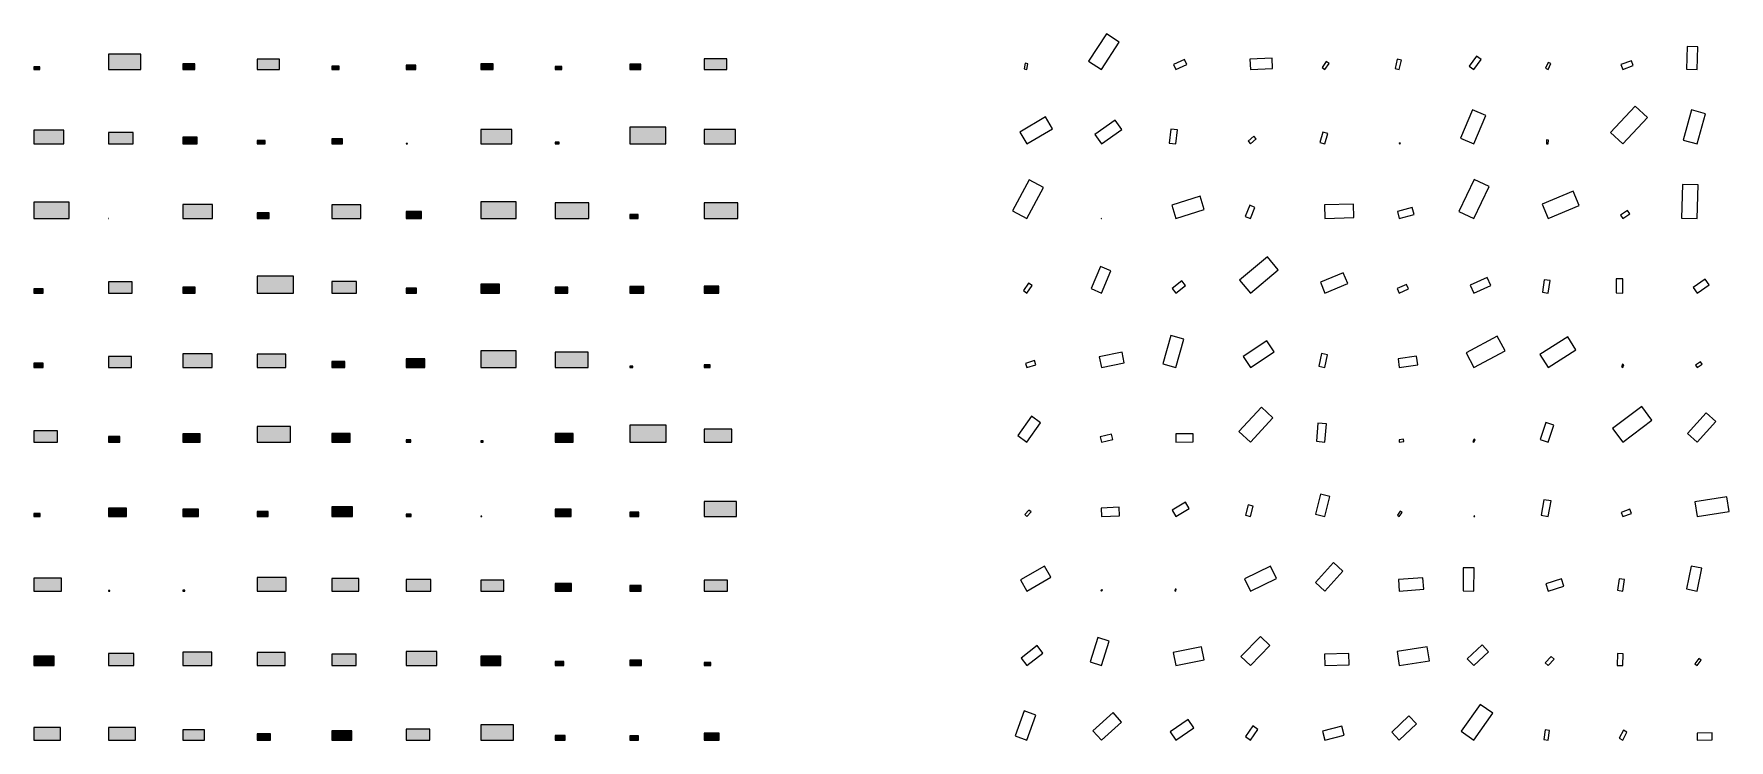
# Model space of a CAD drawing. Extents: x 0 to 68.3, y 0 to 28.4.
import ezdxf

# ---------------------------------------------------------------- set-up
doc = ezdxf.new("R2010")
doc.units = 0

msp = doc.modelspace()

# ---------------------------------------------------------------- linework, layer by layer
at = {"color": 236}
msp.add_polyline3d([(43, 27, 0), (43.713, 28.099, 0), (43.2, 28.431, 0), (42.487, 27.333, 0)], close=True, dxfattribs=at)
for points in [[(3, 27, 0), (4.31, 27, 0), (4.31, 27.611, 0), (3, 27.611, 0)], [(9, 27, 0), (9.894, 27, 0), (9.894, 27.417, 0), (9, 27.417, 0)], [(27, 27, 0), (27.918, 27, 0), (27.918, 27.428, 0), (27, 27.428, 0)], [(0, 27, 0), (0.237, 27, 0), (0.237, 27.111, 0), (0, 27.111, 0)], [(6, 27, 0), (6.482, 27, 0), (6.482, 27.225, 0), (6, 27.225, 0)], [(12, 27, 0), (12.292, 27, 0), (12.292, 27.136, 0), (12, 27.136, 0)], [(15, 27, 0), (15.38, 27, 0), (15.38, 27.177, 0), (15, 27.177, 0)], [(18, 27, 0), (18.496, 27, 0), (18.496, 27.231, 0), (18, 27.231, 0)], [(21, 27, 0), (21.26, 27, 0), (21.26, 27.121, 0), (21, 27.121, 0)], [(24, 27, 0), (24.449, 27, 0), (24.449, 27.21, 0), (24, 27.21, 0)], [(24, 24, 0), (25.457, 24, 0), (25.457, 24.68, 0), (24, 24.68, 0)], [(27, 24, 0), (28.257, 24, 0), (28.257, 24.587, 0), (27, 24.587, 0)], [(0, 24, 0), (1.2, 24, 0), (1.2, 24.56, 0), (0, 24.56, 0)], [(3, 24, 0), (4.005, 24, 0), (4.005, 24.469, 0), (3, 24.469, 0)], [(6, 24, 0), (6.574, 24, 0), (6.574, 24.268, 0), (6, 24.268, 0)], [(9, 24, 0), (9.313, 24, 0), (9.313, 24.146, 0), (9, 24.146, 0)], [(12, 24, 0), (12.437, 24, 0), (12.437, 24.204, 0), (12, 24.204, 0)], [(15, 24, 0), (15.049, 24, 0), (15.049, 24.023, 0), (15, 24.023, 0)], [(18, 24, 0), (19.247, 24, 0), (19.247, 24.582, 0), (18, 24.582, 0)], [(21, 24, 0), (21.16, 24, 0), (21.16, 24.074, 0), (21, 24.074, 0)], [(0, 21, 0), (1.417, 21, 0), (1.417, 21.661, 0), (0, 21.661, 0)], [(6, 21, 0), (7.197, 21, 0), (7.197, 21.558, 0), (6, 21.558, 0)], [(9, 21, 0), (9.482, 21, 0), (9.482, 21.225, 0), (9, 21.225, 0)], [(12, 21, 0), (13.171, 21, 0), (13.171, 21.547, 0), (12, 21.547, 0)], [(15, 21, 0), (15.617, 21, 0), (15.617, 21.288, 0), (15, 21.288, 0)], [(18, 21, 0), (19.425, 21, 0), (19.425, 21.665, 0), (18, 21.665, 0)], [(21, 21, 0), (22.347, 21, 0), (22.347, 21.629, 0), (21, 21.629, 0)], [(27, 21, 0), (28.354, 21, 0), (28.354, 21.632, 0), (27, 21.632, 0)], [(3, 21, 0), (3.012, 21, 0), (3.012, 21.006, 0), (3, 21.006, 0)], [(24, 21, 0), (24.337, 21, 0), (24.337, 21.157, 0), (24, 21.157, 0)], [(3, 18, 0), (3.964, 18, 0), (3.964, 18.45, 0), (3, 18.45, 0)], [(9, 18, 0), (10.455, 18, 0), (10.455, 18.679, 0), (9, 18.679, 0)], [(12, 18, 0), (12.995, 18, 0), (12.995, 18.465, 0), (12, 18.465, 0)], [(0, 18, 0), (0.369, 18, 0), (0.369, 18.172, 0), (0, 18.172, 0)], [(6, 18, 0), (6.494, 18, 0), (6.494, 18.23, 0), (6, 18.23, 0)], [(15, 18, 0), (15.413, 18, 0), (15.413, 18.193, 0), (15, 18.193, 0)], [(18, 18, 0), (18.752, 18, 0), (18.752, 18.351, 0), (18, 18.351, 0)], [(21, 18, 0), (21.504, 18, 0), (21.504, 18.235, 0), (21, 18.235, 0)], [(24, 18, 0), (24.57, 18, 0), (24.57, 18.266, 0), (24, 18.266, 0)], [(27, 18, 0), (27.584, 18, 0), (27.584, 18.273, 0), (27, 18.273, 0)], [(0, 15, 0), (0.374, 15, 0), (0.374, 15.175, 0), (0, 15.175, 0)], [(3, 15, 0), (3.937, 15, 0), (3.937, 15.437, 0), (3, 15.437, 0)], [(6, 15, 0), (7.182, 15, 0), (7.182, 15.551, 0), (6, 15.551, 0)], [(9, 15, 0), (10.146, 15, 0), (10.146, 15.535, 0), (9, 15.535, 0)], [(12, 15, 0), (12.528, 15, 0), (12.528, 15.246, 0), (12, 15.246, 0)], [(15, 15, 0), (15.752, 15, 0), (15.752, 15.351, 0), (15, 15.351, 0)], [(18, 15, 0), (19.428, 15, 0), (19.428, 15.667, 0), (18, 15.667, 0)], [(21, 15, 0), (22.325, 15, 0), (22.325, 15.618, 0), (21, 15.618, 0)], [(24, 15, 0), (24.121, 15, 0), (24.121, 15.057, 0), (24, 15.057, 0)], [(27, 15, 0), (27.242, 15, 0), (27.242, 15.113, 0), (27, 15.113, 0)], [(0, 12, 0), (0.954, 12, 0), (0.954, 12.445, 0), (0, 12.445, 0)], [(6, 12, 0), (6.702, 12, 0), (6.702, 12.328, 0), (6, 12.328, 0)], [(9, 12, 0), (10.338, 12, 0), (10.338, 12.624, 0), (9, 12.624, 0)], [(12, 12, 0), (12.736, 12, 0), (12.736, 12.343, 0), (12, 12.343, 0)], [(21, 12, 0), (21.722, 12, 0), (21.722, 12.337, 0), (21, 12.337, 0)], [(24, 12, 0), (25.467, 12, 0), (25.467, 12.684, 0), (24, 12.684, 0)], [(27, 12, 0), (28.115, 12, 0), (28.115, 12.521, 0), (27, 12.521, 0)], [(3, 12, 0), (3.468, 12, 0), (3.468, 12.218, 0), (3, 12.218, 0)], [(15, 12, 0), (15.183, 12, 0), (15.183, 12.086, 0), (15, 12.086, 0)], [(18, 12, 0), (18.102, 12, 0), (18.102, 12.048, 0), (18, 12.048, 0)], [(27, 9, 0), (28.3, 9, 0), (28.3, 9.607, 0), (27, 9.607, 0)], [(0, 9, 0), (0.249, 9, 0), (0.249, 9.116, 0), (0, 9.116, 0)], [(3, 9, 0), (3.735, 9, 0), (3.735, 9.343, 0), (3, 9.343, 0)], [(6, 9, 0), (6.631, 9, 0), (6.631, 9.294, 0), (6, 9.294, 0)], [(9, 9, 0), (9.43, 9, 0), (9.43, 9.201, 0), (9, 9.201, 0)], [(12, 9, 0), (12.836, 9, 0), (12.836, 9.39, 0), (12, 9.39, 0)], [(15, 9, 0), (15.202, 9, 0), (15.202, 9.094, 0), (15, 9.094, 0)], [(18, 9, 0), (18.038, 9, 0), (18.038, 9.018, 0), (18, 9.018, 0)], [(21, 9, 0), (21.636, 9, 0), (21.636, 9.297, 0), (21, 9.297, 0)], [(24, 9, 0), (24.373, 9, 0), (24.373, 9.174, 0), (24, 9.174, 0)], [(0, 6, 0), (1.113, 6, 0), (1.113, 6.519, 0), (0, 6.519, 0)], [(9, 6, 0), (10.168, 6, 0), (10.168, 6.545, 0), (9, 6.545, 0)], [(12, 6, 0), (13.084, 6, 0), (13.084, 6.506, 0), (12, 6.506, 0)], [(15, 6, 0), (15.992, 6, 0), (15.992, 6.463, 0), (15, 6.463, 0)], [(18, 6, 0), (18.931, 6, 0), (18.931, 6.434, 0), (18, 6.434, 0)], [(21, 6, 0), (21.656, 6, 0), (21.656, 6.306, 0), (21, 6.306, 0)], [(24, 6, 0), (24.466, 6, 0), (24.466, 6.218, 0), (24, 6.218, 0)], [(27, 6, 0), (27.933, 6, 0), (27.933, 6.436, 0), (27, 6.436, 0)], [(3, 6, 0), (3.056, 6, 0), (3.056, 6.026, 0), (3, 6.026, 0)], [(6, 6, 0), (6.079, 6, 0), (6.079, 6.037, 0), (6, 6.037, 0)], [(3, 3, 0), (4.032, 3, 0), (4.032, 3.482, 0), (3, 3.482, 0)], [(6, 3, 0), (7.162, 3, 0), (7.162, 3.542, 0), (6, 3.542, 0)], [(9, 3, 0), (10.123, 3, 0), (10.123, 3.524, 0), (9, 3.524, 0)], [(12, 3, 0), (12.984, 3, 0), (12.984, 3.459, 0), (12, 3.459, 0)], [(15, 3, 0), (16.226, 3, 0), (16.226, 3.572, 0), (15, 3.572, 0)], [(0, 3, 0), (0.817, 3, 0), (0.817, 3.381, 0), (0, 3.381, 0)], [(18, 3, 0), (18.815, 3, 0), (18.815, 3.38, 0), (18, 3.38, 0)], [(21, 3, 0), (21.349, 3, 0), (21.349, 3.163, 0), (21, 3.163, 0)], [(24, 3, 0), (24.479, 3, 0), (24.479, 3.223, 0), (24, 3.223, 0)], [(27, 3, 0), (27.264, 3, 0), (27.264, 3.123, 0), (27, 3.123, 0)], [(0, 0, 0), (1.072, 0, 0), (1.072, 0.5, 0), (0, 0.5, 0)], [(3, 0, 0), (4.089, 0, 0), (4.089, 0.508, 0), (3, 0.508, 0)], [(6, 0, 0), (6.876, 0, 0), (6.876, 0.409, 0), (6, 0.409, 0)], [(9, 0, 0), (9.524, 0, 0), (9.524, 0.245, 0), (9, 0.245, 0)], [(12, 0, 0), (12.804, 0, 0), (12.804, 0.375, 0), (12, 0.375, 0)], [(15, 0, 0), (15.955, 0, 0), (15.955, 0.446, 0), (15, 0.446, 0)], [(18, 0, 0), (19.324, 0, 0), (19.324, 0.618, 0), (18, 0.618, 0)], [(21, 0, 0), (21.395, 0, 0), (21.395, 0.184, 0), (21, 0.184, 0)], [(24, 0, 0), (24.357, 0, 0), (24.357, 0.167, 0), (24, 0.167, 0)], [(27, 0, 0), (27.603, 0, 0), (27.603, 0.281, 0), (27, 0.281, 0)]]:
    msp.add_polyline3d(points, close=True)
at = {"color": 33}
for points in [[(46, 27, 0), (46.439, 27.198, 0), (46.347, 27.403, 0), (45.908, 27.205, 0)], [(64, 24, 0), (65, 25.06, 0), (64.506, 25.526, 0), (63.506, 24.467, 0)]]:
    msp.add_polyline3d(points, close=True, dxfattribs=at)
at = {"color": 60}
msp.add_polyline3d([(49, 27, 0), (49.893, 27.041, 0), (49.874, 27.458, 0), (48.981, 27.417, 0)], close=True, dxfattribs=at)
at = {"color": 94}
for points in [[(52, 27, 0), (52.17, 27.238, 0), (52.059, 27.317, 0), (51.889, 27.079, 0)], [(61, 9, 0), (61.114, 9.626, 0), (60.822, 9.679, 0), (60.708, 9.053, 0)]]:
    msp.add_polyline3d(points, close=True, dxfattribs=at)
at = {"color": 49}
for points in [[(55, 27, 0), (55.092, 27.369, 0), (54.919, 27.411, 0), (54.828, 27.043, 0)], [(55, 9, 0), (55.113, 9.167, 0), (55.035, 9.22, 0), (54.922, 9.053, 0)]]:
    msp.add_polyline3d(points, close=True, dxfattribs=at)
at = {"color": 237}
msp.add_polyline3d([(58, 27, 0), (58.292, 27.401, 0), (58.105, 27.537, 0), (57.813, 27.136, 0)], close=True, dxfattribs=at)
at = {"color": 126}
msp.add_polyline3d([(64, 27, 0), (64.422, 27.154, 0), (64.351, 27.351, 0), (63.928, 27.197, 0)], close=True, dxfattribs=at)
at = {"color": 171}
msp.add_polyline3d([(67, 27, 0), (67.028, 27.918, 0), (66.6, 27.931, 0), (66.572, 27.013, 0)], close=True, dxfattribs=at)
at = {"color": 2}
msp.add_polyline3d([(40, 27, 0), (40.043, 27.233, 0), (39.934, 27.253, 0), (39.891, 27.02, 0)], close=True, dxfattribs=at)
at = {"color": 69}
msp.add_polyline3d([(61, 27, 0), (61.11, 27.236, 0), (61, 27.287, 0), (60.89, 27.051, 0)], close=True, dxfattribs=at)
at = {"color": 172}
for points in [[(58, 24, 0), (58.488, 25.148, 0), (57.952, 25.375, 0), (57.464, 24.228, 0)], [(43, 6, 0), (43.041, 6.038, 0), (43.023, 6.058, 0), (42.982, 6.019, 0)]]:
    msp.add_polyline3d(points, close=True, dxfattribs=at)
at = {"color": 177}
for points in [[(67, 24, 0), (67.336, 25.212, 0), (66.771, 25.369, 0), (66.435, 24.157, 0)], [(52, 24, 0), (52.116, 24.421, 0), (51.919, 24.475, 0), (51.804, 24.054, 0)]]:
    msp.add_polyline3d(points, close=True, dxfattribs=at)
at = {"color": 240}
msp.add_polyline3d([(40, 24, 0), (41.03, 24.616, 0), (40.743, 25.096, 0), (39.713, 24.481, 0)], close=True, dxfattribs=at)
at = {"color": 19}
for points in [[(43, 24, 0), (43.82, 24.581, 0), (43.548, 24.964, 0), (42.729, 24.382, 0)], [(61, 12, 0), (61.228, 12.685, 0), (60.908, 12.792, 0), (60.68, 12.106, 0)]]:
    msp.add_polyline3d(points, close=True, dxfattribs=at)
at = {"color": 70}
msp.add_polyline3d([(46, 24, 0), (46.06, 24.571, 0), (45.793, 24.599, 0), (45.733, 24.028, 0)], close=True, dxfattribs=at)
at = {"color": 48}
msp.add_polyline3d([(49, 24, 0), (49.239, 24.202, 0), (49.145, 24.314, 0), (48.906, 24.111, 0)], close=True, dxfattribs=at)
at = {"color": 196}
msp.add_polyline3d([(55, 24, 0), (55.043, 24.024, 0), (55.032, 24.044, 0), (54.989, 24.02, 0)], close=True, dxfattribs=at)
at = {"color": 102}
msp.add_polyline3d([(61, 24, 0), (61.008, 24.159, 0), (60.934, 24.163, 0), (60.926, 24.004, 0)], close=True, dxfattribs=at)
at = {"color": 123}
msp.add_polyline3d([(40, 21, 0), (40.67, 22.249, 0), (40.087, 22.561, 0), (39.417, 21.313, 0)], close=True, dxfattribs=at)
at = {"color": 135}
msp.add_polyline3d([(58, 21, 0), (58.615, 22.285, 0), (58.015, 22.572, 0), (57.4, 21.287, 0)], close=True, dxfattribs=at)
at = {"color": 64}
for points in [[(46, 21, 0), (47.141, 21.362, 0), (46.972, 21.894, 0), (45.831, 21.532, 0)], [(64, 21, 0), (64.282, 21.184, 0), (64.196, 21.316, 0), (63.914, 21.132, 0)], [(64, 0, 0), (64.171, 0.314, 0), (64.025, 0.394, 0), (63.854, 0.08, 0)]]:
    msp.add_polyline3d(points, close=True, dxfattribs=at)
at = {"color": 93}
msp.add_polyline3d([(61, 21, 0), (62.241, 21.523, 0), (61.997, 22.103, 0), (60.756, 21.579, 0)], close=True, dxfattribs=at)
at = {"color": 132}
msp.add_polyline3d([(67, 21, 0), (67.042, 22.353, 0), (66.41, 22.373, 0), (66.368, 21.02, 0)], close=True, dxfattribs=at)
at = {"color": 151}
msp.add_polyline3d([(49, 21, 0), (49.183, 21.446, 0), (48.975, 21.531, 0), (48.792, 21.085, 0)], close=True, dxfattribs=at)
at = {"color": 229}
for points in [[(52, 21, 0), (53.171, 21.036, 0), (53.154, 21.582, 0), (51.983, 21.546, 0)], [(64, 15, 0), (64.047, 15.112, 0), (63.995, 15.134, 0), (63.948, 15.022, 0)]]:
    msp.add_polyline3d(points, close=True, dxfattribs=at)
at = {"color": 176}
msp.add_polyline3d([(55, 21, 0), (55.596, 21.162, 0), (55.52, 21.44, 0), (54.924, 21.278, 0)], close=True, dxfattribs=at)
at = {"color": 112}
msp.add_polyline3d([(43, 21, 0), (43.005, 21.011, 0), (43, 21.013, 0), (42.995, 21.002, 0)], close=True, dxfattribs=at)
at = {"color": 40}
msp.add_polyline3d([(49, 18, 0), (50.12, 18.929, 0), (49.687, 19.452, 0), (48.567, 18.523, 0)], close=True, dxfattribs=at)
at = {"color": 184}
msp.add_polyline3d([(43, 18, 0), (43.374, 18.888, 0), (42.96, 19.063, 0), (42.586, 18.175, 0)], close=True, dxfattribs=at)
at = {"color": 29}
msp.add_polyline3d([(46, 18, 0), (46.388, 18.306, 0), (46.245, 18.487, 0), (45.857, 18.181, 0)], close=True, dxfattribs=at)
at = {"color": 187}
for points in [[(52, 18, 0), (52.921, 18.378, 0), (52.744, 18.808, 0), (51.824, 18.43, 0)], [(58, 18, 0), (58.686, 18.309, 0), (58.542, 18.629, 0), (57.856, 18.32, 0)]]:
    msp.add_polyline3d(points, close=True, dxfattribs=at)
at = {"color": 71}
for points in [[(61, 18, 0), (61.072, 18.499, 0), (60.839, 18.532, 0), (60.767, 18.034, 0)], [(43, 0, 0), (43.81, 0.727, 0), (43.471, 1.105, 0), (42.661, 0.378, 0)]]:
    msp.add_polyline3d(points, close=True, dxfattribs=at)
at = {"color": 156}
msp.add_polyline3d([(64, 18, 0), (64.007, 18.57, 0), (63.741, 18.573, 0), (63.734, 18.003, 0)], close=True, dxfattribs=at)
at = {"color": 226}
msp.add_polyline3d([(67, 18, 0), (67.479, 18.334, 0), (67.323, 18.558, 0), (66.844, 18.224, 0)], close=True, dxfattribs=at)
at = {"color": 142}
for points in [[(40, 18, 0), (40.21, 18.303, 0), (40.068, 18.401, 0), (39.859, 18.098, 0)], [(49, 15, 0), (49.96, 15.626, 0), (49.667, 16.074, 0), (48.708, 15.448, 0)]]:
    msp.add_polyline3d(points, close=True, dxfattribs=at)
at = {"color": 78}
msp.add_polyline3d([(55, 18, 0), (55.376, 18.173, 0), (55.295, 18.348, 0), (54.919, 18.175, 0)], close=True, dxfattribs=at)
at = {"color": 228}
msp.add_polyline3d([(46, 15, 0), (46.324, 16.136, 0), (45.794, 16.288, 0), (45.47, 15.151, 0)], close=True, dxfattribs=at)
at = {"color": 84}
msp.add_polyline3d([(58, 15, 0), (59.261, 15.671, 0), (58.948, 16.26, 0), (57.687, 15.588, 0)], close=True, dxfattribs=at)
at = {"color": 131}
for points in [[(61, 15, 0), (62.117, 15.713, 0), (61.785, 16.234, 0), (60.667, 15.521, 0)], [(46, 12, 0), (46.702, 12.007, 0), (46.699, 12.335, 0), (45.997, 12.328, 0)]]:
    msp.add_polyline3d(points, close=True, dxfattribs=at)
at = {"color": 239}
msp.add_polyline3d([(40, 15, 0), (40.357, 15.113, 0), (40.304, 15.279, 0), (39.947, 15.167, 0)], close=True, dxfattribs=at)
at = {"color": 41}
msp.add_polyline3d([(43, 15, 0), (43.918, 15.187, 0), (43.831, 15.615, 0), (42.913, 15.428, 0)], close=True, dxfattribs=at)
at = {"color": 158}
msp.add_polyline3d([(52, 15, 0), (52.113, 15.516, 0), (51.872, 15.569, 0), (51.759, 15.053, 0)], close=True, dxfattribs=at)
at = {"color": 208}
msp.add_polyline3d([(55, 15, 0), (55.744, 15.11, 0), (55.693, 15.457, 0), (54.949, 15.347, 0)], close=True, dxfattribs=at)
at = {"color": 105}
msp.add_polyline3d([(67, 15, 0), (67.2, 15.135, 0), (67.137, 15.228, 0), (66.937, 15.094, 0)], close=True, dxfattribs=at)
at = {"color": 27}
msp.add_polyline3d([(40, 12, 0), (40.553, 12.777, 0), (40.191, 13.035, 0), (39.638, 12.258, 0)], close=True, dxfattribs=at)
at = {"color": 79}
msp.add_polyline3d([(49, 12, 0), (49.909, 12.981, 0), (49.451, 13.405, 0), (48.542, 12.424, 0)], close=True, dxfattribs=at)
at = {"color": 3}
for points in [[(64, 12, 0), (65.174, 12.879, 0), (64.764, 13.427, 0), (63.59, 12.548, 0)], [(58, 0, 0), (58.767, 1.079, 0), (58.264, 1.437, 0), (57.497, 0.358, 0)]]:
    msp.add_polyline3d(points, close=True, dxfattribs=at)
at = {"color": 127}
msp.add_polyline3d([(67, 12, 0), (67.75, 12.825, 0), (67.365, 13.176, 0), (66.615, 12.35, 0)], close=True, dxfattribs=at)
at = {"color": 6}
msp.add_polyline3d([(43, 12, 0), (43.457, 12.099, 0), (43.411, 12.313, 0), (42.954, 12.213, 0)], close=True, dxfattribs=at)
at = {"color": 169}
msp.add_polyline3d([(52, 12, 0), (52.064, 12.733, 0), (51.722, 12.763, 0), (51.658, 12.03, 0)], close=True, dxfattribs=at)
at = {"color": 133}
msp.add_polyline3d([(55, 12, 0), (55.182, 12.025, 0), (55.17, 12.109, 0), (54.989, 12.085, 0)], close=True, dxfattribs=at)
at = {"color": 106}
msp.add_polyline3d([(58, 12, 0), (58.059, 12.084, 0), (58.019, 12.111, 0), (57.961, 12.027, 0)], close=True, dxfattribs=at)
at = {"color": 159}
msp.add_polyline3d([(46, 9, 0), (46.542, 9.322, 0), (46.392, 9.575, 0), (45.85, 9.253, 0)], close=True, dxfattribs=at)
at = {"color": 51}
for points in [[(52, 9, 0), (52.208, 9.81, 0), (51.83, 9.907, 0), (51.622, 9.097, 0)], [(46, 3, 0), (47.14, 3.226, 0), (47.035, 3.757, 0), (45.895, 3.532, 0)]]:
    msp.add_polyline3d(points, close=True, dxfattribs=at)
at = {"color": 100}
msp.add_polyline3d([(67, 9, 0), (68.285, 9.199, 0), (68.192, 9.798, 0), (66.907, 9.599, 0)], close=True, dxfattribs=at)
at = {"color": 25}
msp.add_polyline3d([(40, 9, 0), (40.166, 9.186, 0), (40.079, 9.263, 0), (39.913, 9.077, 0)], close=True, dxfattribs=at)
at = {"color": 17}
msp.add_polyline3d([(43, 9, 0), (43.735, 9.032, 0), (43.72, 9.374, 0), (42.985, 9.343, 0)], close=True, dxfattribs=at)
at = {"color": 54}
msp.add_polyline3d([(49, 9, 0), (49.109, 9.416, 0), (48.915, 9.467, 0), (48.806, 9.051, 0)], close=True, dxfattribs=at)
at = {"color": 90}
msp.add_polyline3d([(58, 9, 0), (58.038, 9.006, 0), (58.035, 9.024, 0), (57.997, 9.018, 0)], close=True, dxfattribs=at)
at = {"color": 223}
msp.add_polyline3d([(64, 9, 0), (64.35, 9.129, 0), (64.289, 9.293, 0), (63.94, 9.163, 0)], close=True, dxfattribs=at)
at = {"color": 76}
msp.add_polyline3d([(40, 6, 0), (40.965, 6.554, 0), (40.706, 7.004, 0), (39.741, 6.45, 0)], close=True, dxfattribs=at)
at = {"color": 150}
msp.add_polyline3d([(49, 6, 0), (50.051, 6.509, 0), (49.814, 7, 0), (48.762, 6.491, 0)], close=True, dxfattribs=at)
at = {"color": 1}
msp.add_polyline3d([(52, 6, 0), (52.726, 6.805, 0), (52.35, 7.144, 0), (51.624, 6.339, 0)], close=True, dxfattribs=at)
at = {"color": 203}
msp.add_polyline3d([(58, 6, 0), (58.009, 6.931, 0), (57.575, 6.935, 0), (57.566, 6.004, 0)], close=True, dxfattribs=at)
at = {"color": 242}
msp.add_polyline3d([(67, 6, 0), (67.185, 6.915, 0), (66.758, 7.001, 0), (66.573, 6.086, 0)], close=True, dxfattribs=at)
at = {"color": 24}
msp.add_polyline3d([(55, 6, 0), (55.989, 6.076, 0), (55.954, 6.537, 0), (54.965, 6.462, 0)], close=True, dxfattribs=at)
at = {"color": 120}
msp.add_polyline3d([(61, 6, 0), (61.625, 6.198, 0), (61.532, 6.49, 0), (60.907, 6.292, 0)], close=True, dxfattribs=at)
at = {"color": 62}
msp.add_polyline3d([(64, 6, 0), (64.076, 6.46, 0), (63.861, 6.496, 0), (63.785, 6.035, 0)], close=True, dxfattribs=at)
at = {"color": 221}
msp.add_polyline3d([(46, 6, 0), (46.008, 6.079, 0), (45.971, 6.082, 0), (45.963, 6.004, 0)], close=True, dxfattribs=at)
at = {"color": 152}
msp.add_polyline3d([(43, 3, 0), (43.318, 3.982, 0), (42.86, 4.13, 0), (42.542, 3.148, 0)], close=True, dxfattribs=at)
at = {"color": 234}
msp.add_polyline3d([(49, 3, 0), (49.782, 3.807, 0), (49.405, 4.172, 0), (48.623, 3.365, 0)], close=True, dxfattribs=at)
at = {"color": 55}
msp.add_polyline3d([(40, 3, 0), (40.645, 3.502, 0), (40.411, 3.803, 0), (39.766, 3.301, 0)], close=True, dxfattribs=at)
at = {"color": 145}
msp.add_polyline3d([(52, 3, 0), (52.983, 3.032, 0), (52.968, 3.491, 0), (51.985, 3.459, 0)], close=True, dxfattribs=at)
at = {"color": 164}
msp.add_polyline3d([(55, 3, 0), (56.212, 3.186, 0), (56.126, 3.751, 0), (54.913, 3.566, 0)], close=True, dxfattribs=at)
at = {"color": 247}
msp.add_polyline3d([(58, 3, 0), (58.593, 3.559, 0), (58.332, 3.836, 0), (57.739, 3.277, 0)], close=True, dxfattribs=at)
at = {"color": 110}
msp.add_polyline3d([(64, 3, 0), (64.018, 3.478, 0), (63.795, 3.487, 0), (63.777, 3.009, 0)], close=True, dxfattribs=at)
at = {"color": 254}
msp.add_polyline3d([(61, 3, 0), (61.233, 3.259, 0), (61.112, 3.368, 0), (60.879, 3.109, 0)], close=True, dxfattribs=at)
at = {"color": 85}
msp.add_polyline3d([(67, 3, 0), (67.159, 3.211, 0), (67.06, 3.285, 0), (66.902, 3.074, 0)], close=True, dxfattribs=at)
at = {"color": 72}
msp.add_polyline3d([(40, 0, 0), (40.365, 1.008, 0), (39.895, 1.178, 0), (39.53, 0.17, 0)], close=True, dxfattribs=at)
at = {"color": 246}
msp.add_polyline3d([(46, 0, 0), (46.722, 0.496, 0), (46.49, 0.833, 0), (45.768, 0.337, 0)], close=True, dxfattribs=at)
at = {"color": 192}
msp.add_polyline3d([(55, 0, 0), (55.696, 0.654, 0), (55.39, 0.979, 0), (54.695, 0.325, 0)], close=True, dxfattribs=at)
at = {"color": 10}
msp.add_polyline3d([(49, 0, 0), (49.3, 0.43, 0), (49.099, 0.57, 0), (48.799, 0.14, 0)], close=True, dxfattribs=at)
at = {"color": 166}
msp.add_polyline3d([(52, 0, 0), (52.777, 0.204, 0), (52.682, 0.566, 0), (51.905, 0.363, 0)], close=True, dxfattribs=at)
at = {"color": 30}
msp.add_polyline3d([(61, 0, 0), (61.051, 0.391, 0), (60.869, 0.415, 0), (60.817, 0.024, 0)], close=True, dxfattribs=at)
at = {"color": 47}
msp.add_polyline3d([(67, 0, 0), (67.603, 0.005, 0), (67.601, 0.287, 0), (66.998, 0.281, 0)], close=True, dxfattribs=at)
at = {"color": 12}
for points in [[(3, 27), (4.31, 27), (3, 27.611), (4.31, 27.611)], [(6, 6), (6.079, 6), (6, 6.037), (6.079, 6.037)]]:
    msp.add_solid(points, dxfattribs=at)
at = {"color": 232}
msp.add_solid([(9, 27), (9.894, 27), (9, 27.417), (9.894, 27.417)], dxfattribs=at)
at = {"color": 149}
msp.add_solid([(27, 27), (27.918, 27), (27, 27.428), (27.918, 27.428)], dxfattribs=at)
at = {"color": 174}
for points in [[(0, 27), (0.237, 27), (0, 27.111), (0.237, 27.111)], [(0, 0), (1.072, 0), (0, 0.5), (1.072, 0.5)]]:
    msp.add_solid(points, dxfattribs=at)
at = {"color": 100}
msp.add_solid([(6, 27), (6.482, 27), (6, 27.225), (6.482, 27.225)], dxfattribs=at)
at = {"color": 217}
msp.add_solid([(12, 27), (12.292, 27), (12, 27.136), (12.292, 27.136)], dxfattribs=at)
at = {"color": 229}
msp.add_solid([(15, 27), (15.38, 27), (15, 27.177), (15.38, 27.177)], dxfattribs=at)
at = {"color": 173}
for points in [[(18, 27), (18.496, 27), (18, 27.231), (18.496, 27.231)], [(18, 9), (18.038, 9), (18, 9.018), (18.038, 9.018)]]:
    msp.add_solid(points, dxfattribs=at)
at = {"color": 140}
msp.add_solid([(21, 27), (21.26, 27), (21, 27.121), (21.26, 27.121)], dxfattribs=at)
at = {"color": 223}
msp.add_solid([(24, 27), (24.449, 27), (24, 27.21), (24.449, 27.21)], dxfattribs=at)
at = {"color": 192}
msp.add_solid([(24, 24), (25.457, 24), (24, 24.68), (25.457, 24.68)], dxfattribs=at)
at = {"color": 194}
msp.add_solid([(27, 24), (28.257, 24), (27, 24.587), (28.257, 24.587)], dxfattribs=at)
at = {"color": 242}
msp.add_solid([(0, 24), (1.2, 24), (0, 24.56), (1.2, 24.56)], dxfattribs=at)
at = {"color": 43}
msp.add_solid([(3, 24), (4.005, 24), (3, 24.469), (4.005, 24.469)], dxfattribs=at)
at = {"color": 112}
msp.add_solid([(6, 24), (6.574, 24), (6, 24.268), (6.574, 24.268)], dxfattribs=at)
at = {"color": 82}
msp.add_solid([(9, 24), (9.313, 24), (9, 24.146), (9.313, 24.146)], dxfattribs=at)
at = {"color": 39}
msp.add_solid([(12, 24), (12.437, 24), (12, 24.204), (12.437, 24.204)], dxfattribs=at)
at = {"color": 75}
msp.add_solid([(15, 24), (15.049, 24), (15, 24.023), (15.049, 24.023)], dxfattribs=at)
at = {"color": 81}
msp.add_solid([(18, 24), (19.247, 24), (18, 24.582), (19.247, 24.582)], dxfattribs=at)
at = {"color": 162}
msp.add_solid([(21, 24), (21.16, 24), (21, 24.074), (21.16, 24.074)], dxfattribs=at)
at = {"color": 226}
msp.add_solid([(0, 21), (1.417, 21), (0, 21.661), (1.417, 21.661)], dxfattribs=at)
at = {"color": 6}
msp.add_solid([(6, 21), (7.197, 21), (6, 21.558), (7.197, 21.558)], dxfattribs=at)
at = {"color": 245}
msp.add_solid([(9, 21), (9.482, 21), (9, 21.225), (9.482, 21.225)], dxfattribs=at)
at = {"color": 220}
for points in [[(12, 21), (13.171, 21), (12, 21.547), (13.171, 21.547)], [(21, 12), (21.722, 12), (21, 12.337), (21.722, 12.337)]]:
    msp.add_solid(points, dxfattribs=at)
at = {"color": 205}
msp.add_solid([(15, 21), (15.617, 21), (15, 21.288), (15.617, 21.288)], dxfattribs=at)
at = {"color": 225}
msp.add_solid([(18, 21), (19.425, 21), (18, 21.665), (19.425, 21.665)], dxfattribs=at)
at = {"color": 179}
msp.add_solid([(21, 21), (22.347, 21), (21, 21.629), (22.347, 21.629)], dxfattribs=at)
at = {"color": 183}
msp.add_solid([(27, 21), (28.354, 21), (27, 21.632), (28.354, 21.632)], dxfattribs=at)
at = {"color": 36}
msp.add_solid([(3, 21), (3.012, 21), (3, 21.006), (3.012, 21.006)], dxfattribs=at)
at = {"color": 152}
msp.add_solid([(24, 21), (24.337, 21), (24, 21.157), (24.337, 21.157)], dxfattribs=at)
at = {"color": 59}
msp.add_solid([(3, 18), (3.964, 18), (3, 18.45), (3.964, 18.45)], dxfattribs=at)
at = {"color": 188}
msp.add_solid([(9, 18), (10.455, 18), (9, 18.679), (10.455, 18.679)], dxfattribs=at)
at = {"color": 154}
msp.add_solid([(12, 18), (12.995, 18), (12, 18.465), (12.995, 18.465)], dxfattribs=at)
at = {"color": 208}
for points in [[(0, 18), (0.369, 18), (0, 18.172), (0.369, 18.172)], [(24, 0), (24.357, 0), (24, 0.167), (24.357, 0.167)]]:
    msp.add_solid(points, dxfattribs=at)
at = {"color": 146}
msp.add_solid([(6, 18), (6.494, 18), (6, 18.23), (6.494, 18.23)], dxfattribs=at)
at = {"color": 159}
msp.add_solid([(15, 18), (15.413, 18), (15, 18.193), (15.413, 18.193)], dxfattribs=at)
at = {"color": 68}
msp.add_solid([(18, 18), (18.752, 18), (18, 18.351), (18.752, 18.351)], dxfattribs=at)
at = {"color": 200}
msp.add_solid([(21, 18), (21.504, 18), (21, 18.235), (21.504, 18.235)], dxfattribs=at)
at = {"color": 30}
msp.add_solid([(24, 18), (24.57, 18), (24, 18.266), (24.57, 18.266)], dxfattribs=at)
at = {"color": 254}
msp.add_solid([(27, 18), (27.584, 18), (27, 18.273), (27.584, 18.273)], dxfattribs=at)
at = {"color": 35}
msp.add_solid([(0, 15), (0.374, 15), (0, 15.175), (0.374, 15.175)], dxfattribs=at)
at = {"color": 125}
msp.add_solid([(3, 15), (3.937, 15), (3, 15.437), (3.937, 15.437)], dxfattribs=at)
at = {"color": 222}
msp.add_solid([(6, 15), (7.182, 15), (6, 15.551), (7.182, 15.551)], dxfattribs=at)
at = {"color": 46}
for points in [[(9, 15), (10.146, 15), (9, 15.535), (10.146, 15.535)], [(27, 6), (27.933, 6), (27, 6.436), (27.933, 6.436)], [(9, 3), (10.123, 3), (9, 3.524), (10.123, 3.524)]]:
    msp.add_solid(points, dxfattribs=at)
at = {"color": 7}
msp.add_solid([(12, 15), (12.528, 15), (12, 15.246), (12.528, 15.246)], dxfattribs=at)
at = {"color": 197}
msp.add_solid([(15, 15), (15.752, 15), (15, 15.351), (15.752, 15.351)], dxfattribs=at)
at = {"color": 238}
msp.add_solid([(18, 15), (19.428, 15), (18, 15.667), (19.428, 15.667)], dxfattribs=at)
at = {"color": 18}
msp.add_solid([(21, 15), (22.325, 15), (21, 15.618), (22.325, 15.618)], dxfattribs=at)
at = {"color": 109}
msp.add_solid([(24, 15), (24.121, 15), (24, 15.057), (24.121, 15.057)], dxfattribs=at)
at = {"color": 79}
msp.add_solid([(27, 15), (27.242, 15), (27, 15.113), (27.242, 15.113)], dxfattribs=at)
at = {"color": 135}
for points in [[(0, 12), (0.954, 12), (0, 12.445), (0.954, 12.445)], [(0, 9), (0.249, 9), (0, 9.116), (0.249, 9.116)]]:
    msp.add_solid(points, dxfattribs=at)
at = {"color": 34}
msp.add_solid([(6, 12), (6.702, 12), (6, 12.328), (6.702, 12.328)], dxfattribs=at)
at = {"color": 203}
for points in [[(9, 12), (10.338, 12), (9, 12.624), (10.338, 12.624)], [(12, 12), (12.736, 12), (12, 12.343), (12.736, 12.343)]]:
    msp.add_solid(points, dxfattribs=at)
at = {"color": 93}
msp.add_solid([(24, 12), (25.467, 12), (24, 12.684), (25.467, 12.684)], dxfattribs=at)
at = {"color": 66}
msp.add_solid([(27, 12), (28.115, 12), (27, 12.521), (28.115, 12.521)], dxfattribs=at)
at = {"color": 103}
msp.add_solid([(3, 12), (3.468, 12), (3, 12.218), (3.468, 12.218)], dxfattribs=at)
at = {"color": 157}
msp.add_solid([(15, 12), (15.183, 12), (15, 12.086), (15.183, 12.086)], dxfattribs=at)
at = {"color": 41}
msp.add_solid([(18, 12), (18.102, 12), (18, 12.048), (18.102, 12.048)], dxfattribs=at)
at = {"color": 130}
msp.add_solid([(27, 9), (28.3, 9), (27, 9.607), (28.3, 9.607)], dxfattribs=at)
at = {"color": 132}
msp.add_solid([(3, 9), (3.735, 9), (3, 9.343), (3.735, 9.343)], dxfattribs=at)
at = {"color": 61}
msp.add_solid([(6, 9), (6.631, 9), (6, 9.294), (6.631, 9.294)], dxfattribs=at)
at = {"color": 233}
for points in [[(9, 9), (9.43, 9), (9, 9.201), (9.43, 9.201)], [(12, 9), (12.836, 9), (12, 9.39), (12.836, 9.39)]]:
    msp.add_solid(points, dxfattribs=at)
at = {"color": 38}
msp.add_solid([(15, 9), (15.202, 9), (15, 9.094), (15.202, 9.094)], dxfattribs=at)
at = {"color": 107}
msp.add_solid([(21, 9), (21.636, 9), (21, 9.297), (21.636, 9.297)], dxfattribs=at)
at = {"color": 131}
for points in [[(24, 9), (24.373, 9), (24, 9.174), (24.373, 9.174)], [(15, 6), (15.992, 6), (15, 6.463), (15.992, 6.463)]]:
    msp.add_solid(points, dxfattribs=at)
at = {"color": 26}
msp.add_solid([(0, 6), (1.113, 6), (0, 6.519), (1.113, 6.519)], dxfattribs=at)
at = {"color": 13}
for points in [[(9, 6), (10.168, 6), (9, 6.545), (10.168, 6.545)], [(21, 6), (21.656, 6), (21, 6.306), (21.656, 6.306)]]:
    msp.add_solid(points, dxfattribs=at)
at = {"color": 67}
msp.add_solid([(12, 6), (13.084, 6), (12, 6.506), (13.084, 6.506)], dxfattribs=at)
at = {"color": 76}
msp.add_solid([(18, 6), (18.931, 6), (18, 6.434), (18.931, 6.434)], dxfattribs=at)
at = {"color": 216}
msp.add_solid([(24, 6), (24.466, 6), (24, 6.218), (24.466, 6.218)], dxfattribs=at)
at = {"color": 241}
msp.add_solid([(3, 6), (3.056, 6), (3, 6.026), (3.056, 6.026)], dxfattribs=at)
at = {"color": 169}
msp.add_solid([(3, 3), (4.032, 3), (3, 3.482), (4.032, 3.482)], dxfattribs=at)
at = {"color": 214}
msp.add_solid([(6, 3), (7.162, 3), (6, 3.542), (7.162, 3.542)], dxfattribs=at)
at = {"color": 99}
msp.add_solid([(12, 3), (12.984, 3), (12, 3.459), (12.984, 3.459)], dxfattribs=at)
at = {"color": 165}
msp.add_solid([(15, 3), (16.226, 3), (15, 3.572), (16.226, 3.572)], dxfattribs=at)
at = {"color": 161}
msp.add_solid([(0, 3), (0.817, 3), (0, 3.381), (0.817, 3.381)], dxfattribs=at)
at = {"color": 244}
msp.add_solid([(18, 3), (18.815, 3), (18, 3.38), (18.815, 3.38)], dxfattribs=at)
at = {"color": 227}
msp.add_solid([(21, 3), (21.349, 3), (21, 3.163), (21.349, 3.163)], dxfattribs=at)
at = {"color": 160}
msp.add_solid([(24, 3), (24.479, 3), (24, 3.223), (24.479, 3.223)], dxfattribs=at)
at = {"color": 239}
msp.add_solid([(27, 3), (27.264, 3), (27, 3.123), (27.264, 3.123)], dxfattribs=at)
at = {"color": 139}
msp.add_solid([(3, 0), (4.089, 0), (3, 0.508), (4.089, 0.508)], dxfattribs=at)
at = {"color": 246}
msp.add_solid([(6, 0), (6.876, 0), (6, 0.409), (6.876, 0.409)], dxfattribs=at)
at = {"color": 31}
msp.add_solid([(9, 0), (9.524, 0), (9, 0.245), (9.524, 0.245)], dxfattribs=at)
at = {"color": 213}
msp.add_solid([(12, 0), (12.804, 0), (12, 0.375), (12.804, 0.375)], dxfattribs=at)
at = {"color": 187}
msp.add_solid([(15, 0), (15.955, 0), (15, 0.446), (15.955, 0.446)], dxfattribs=at)
at = {"color": 91}
msp.add_solid([(18, 0), (19.324, 0), (18, 0.618), (19.324, 0.618)], dxfattribs=at)
at = {"color": 11}
msp.add_solid([(21, 0), (21.395, 0), (21, 0.184), (21.395, 0.184)], dxfattribs=at)
at = {"color": 33}
msp.add_solid([(27, 0), (27.603, 0), (27, 0.281), (27.603, 0.281)], dxfattribs=at)

doc.saveas('drawing.dxf')
